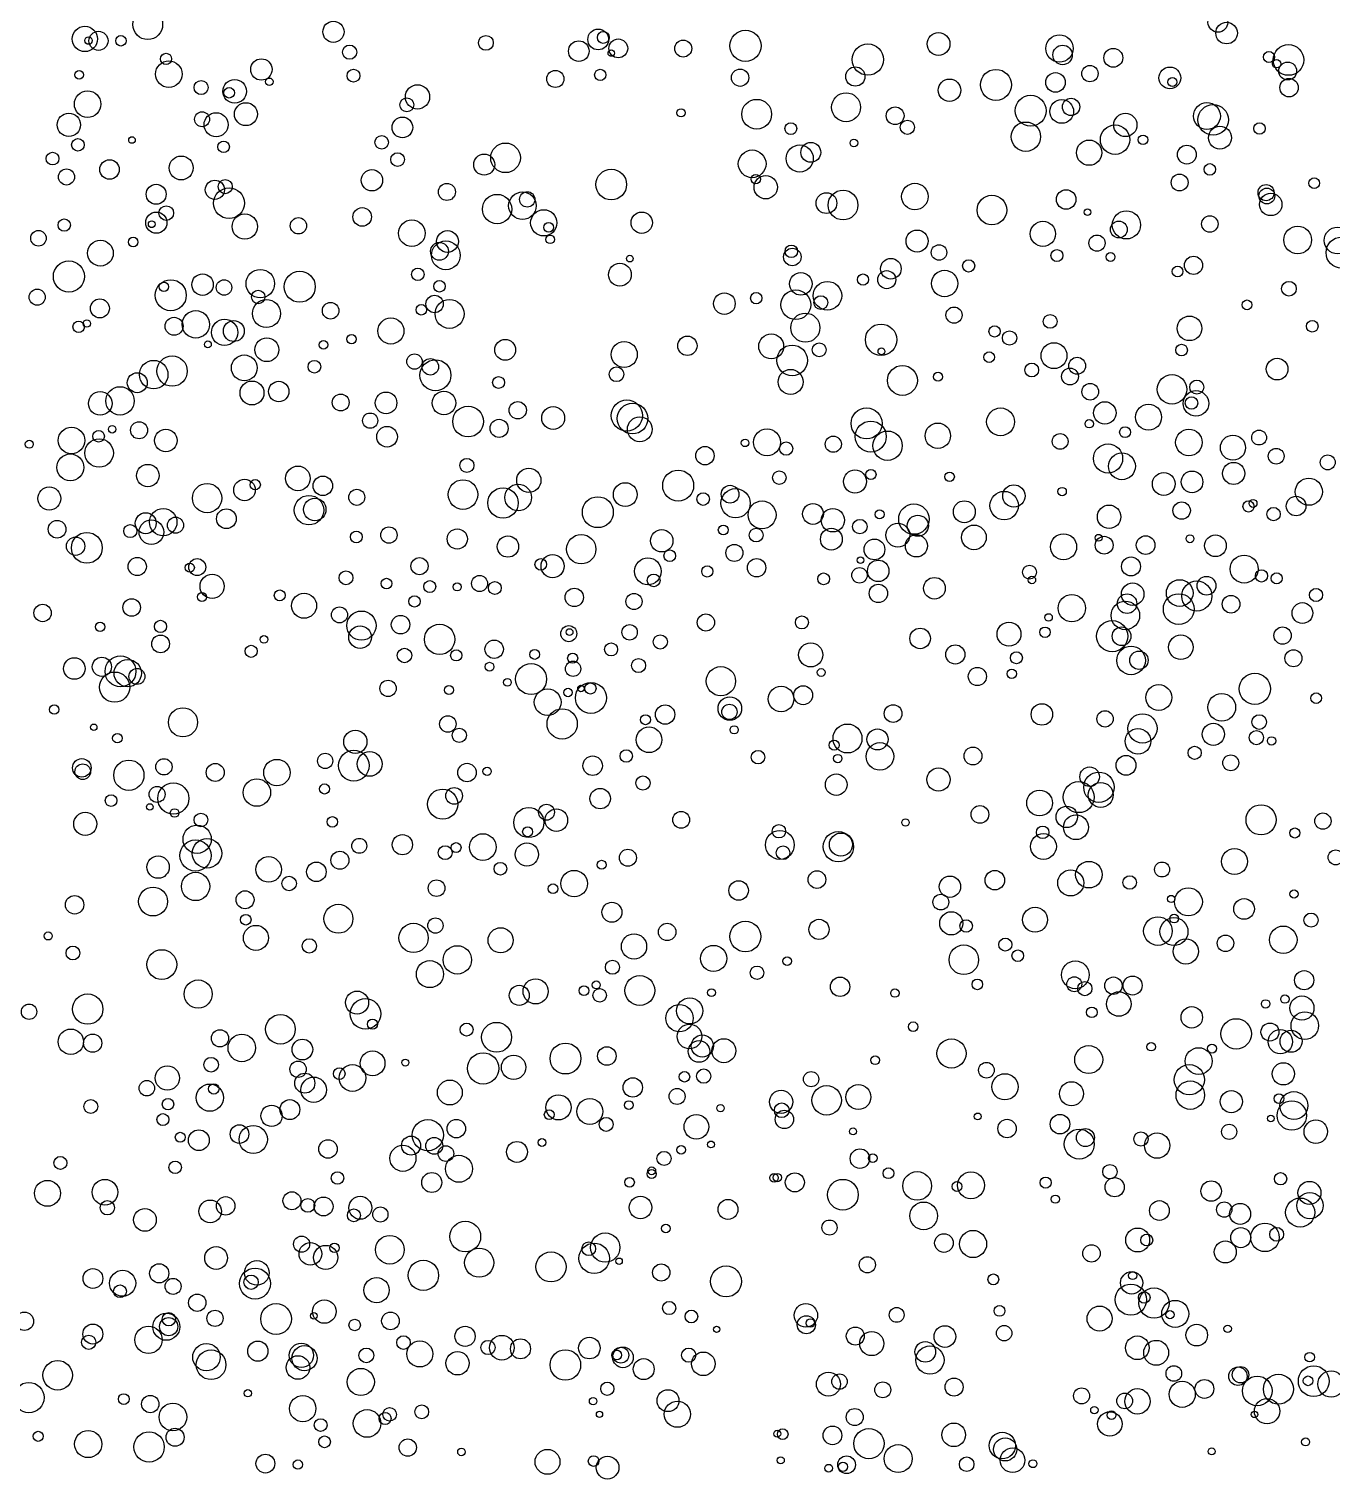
# Model space of a CAD drawing. Extents: x -296 to 296, y -196 to 196.
# Drawn here: x -234.3 to -171.9, y -195.4 to -125.9 of the extents above; entities that cross this region are included whole.
import ezdxf

# ---------------------------------------------------------------- set-up
doc = ezdxf.new("R2010")
doc.units = 0

msp = doc.modelspace()

# ---------------------------------------------------------------- linework, layer by layer
at = {"layer": 'VIA'}
for centre, radius in [((-228.5851, -125.708), 0.7143), ((-219.6888, -126.0512), 0.508), ((-177.3188, -125.5984), 0.4719), ((-176.9004, -126.1116), 0.5165), ((-231.5966, -126.3939), 0.6071), ((-231.4211, -126.4722), 0.1782), ((-230.9444, -126.4834), 0.4563), ((-229.8692, -126.4809), 0.2505), ((-212.386, -126.5807), 0.3538), ((-207.0054, -126.4175), 0.497), ((-206.7604, -126.3223), 0.2847), ((-199.952, -126.7228), 0.7481), ((-190.7005, -126.6325), 0.5471), ((-184.9047, -126.8529), 0.6569), ((-227.7103, -127.3493), 0.2705), ((-218.9144, -127.0252), 0.3391), ((-207.9341, -126.9767), 0.4932), ((-206.3777, -127.0698), 0.1552), ((-206.0432, -126.8436), 0.4501), ((-202.9322, -126.8551), 0.4078), ((-194.0844, -127.3842), 0.75), ((-184.7575, -127.1596), 0.4671), ((-182.3267, -127.2948), 0.4519), ((-174.8712, -127.2608), 0.2655), ((-173.9357, -127.4004), 0.7346), ((-227.5762, -128.0774), 0.638), ((-223.1408, -127.8557), 0.5128), ((-194.6861, -128.1929), 0.4626), ((-183.4466, -128.0525), 0.3935), ((-179.6155, -128.2601), 0.5227), ((-174.5037, -127.5803), 0.2004), ((-173.9734, -127.9298), 0.429), ((-231.8705, -128.1117), 0.2001), ((-226.0297, -128.7214), 0.3354), ((-224.4192, -128.9028), 0.5678), ((-222.7603, -128.4435), 0.1797), ((-218.7285, -128.1517), 0.3082), ((-209.0575, -128.3094), 0.4089), ((-206.9084, -128.1146), 0.2682), ((-200.2057, -128.2483), 0.4142), ((-190.1783, -128.8519), 0.5387), ((-187.9488, -128.5922), 0.743), ((-185.0973, -128.4757), 0.4693), ((-179.4933, -128.4549), 0.2153), ((-173.9055, -128.726), 0.4406), ((-231.4654, -129.516), 0.6367), ((-224.6847, -128.9705), 0.2523), ((-215.6628, -129.1682), 0.5818), ((-195.1304, -129.6669), 0.6941), ((-186.2855, -129.8315), 0.7408), ((-223.8834, -129.9961), 0.55), ((-216.1731, -129.5509), 0.3332), ((-203.0345, -129.9311), 0.1981), ((-199.4126, -129.9996), 0.7136), ((-192.7792, -130.0718), 0.4257), ((-184.7985, -129.8632), 0.5689), ((-184.3504, -129.648), 0.4141), ((-177.8421, -130.0855), 0.6449), ((-177.5417, -130.2684), 0.732), ((-232.3647, -130.5064), 0.5576), ((-225.9842, -130.24), 0.3596), ((-225.3088, -130.5016), 0.5775), ((-216.3845, -130.6314), 0.4948), ((-197.775, -130.6873), 0.2846), ((-192.1911, -130.624), 0.3399), ((-186.5162, -131.0743), 0.7036), ((-182.2416, -131.2172), 0.7056), ((-181.7499, -130.512), 0.5579), ((-175.3259, -130.68), 0.2738), ((-231.9315, -131.4624), 0.3006), ((-229.3399, -131.2331), 0.1582), ((-217.3748, -131.3431), 0.3248), ((-194.7561, -131.3748), 0.1836), ((-183.4855, -131.8402), 0.6056), ((-180.9033, -131.2223), 0.2291), ((-177.2192, -131.1232), 0.5481), ((-233.148, -132.122), 0.3044), ((-224.95, -131.5618), 0.2768), ((-216.6172, -132.1692), 0.326), ((-212.4667, -132.4125), 0.5038), ((-211.4457, -132.0868), 0.7103), ((-199.6285, -132.3749), 0.6642), ((-197.3494, -132.1191), 0.6491), ((-196.8205, -131.8241), 0.4766), ((-178.8035, -131.933), 0.4518), ((-232.4776, -133.0039), 0.3847), ((-230.4159, -132.645), 0.4683), ((-226.9819, -132.5717), 0.5726), ((-206.3803, -133.3667), 0.7361), ((-177.7005, -132.6417), 0.2763), ((-225.3696, -133.6174), 0.4606), ((-224.8736, -133.4663), 0.3375), ((-217.844, -133.1599), 0.5106), ((-214.2516, -133.7218), 0.4082), ((-199.4588, -133.1036), 0.2232), ((-198.9796, -133.4943), 0.5595), ((-191.831, -133.9429), 0.6365), ((-179.1511, -133.2702), 0.4036), ((-172.7014, -133.3001), 0.2569), ((-228.1815, -133.8339), 0.4783), ((-224.6917, -134.2585), 0.7367), ((-211.8491, -134.5402), 0.7042), ((-210.6338, -134.3805), 0.6606), ((-210.4037, -134.0773), 0.3673), ((-196.0698, -134.2552), 0.498), ((-195.2752, -134.3472), 0.713), ((-188.1415, -134.5877), 0.7091), ((-184.5872, -134.0798), 0.4676), ((-175.0081, -133.7542), 0.3856), ((-174.9703, -133.9144), 0.3806), ((-174.7835, -134.3212), 0.5348), ((-228.1737, -135.1922), 0.5075), ((-227.6967, -134.7337), 0.3508), ((-218.3113, -134.9166), 0.4454), ((-209.6125, -135.1991), 0.6284), ((-204.9204, -135.1957), 0.5111), ((-183.5594, -134.6878), 0.1568), ((-181.6986, -135.2981), 0.6758), ((-232.5844, -135.3059), 0.2958), ((-228.3968, -135.2697), 0.1594), ((-223.9361, -135.3797), 0.6063), ((-221.3647, -135.3428), 0.3907), ((-215.9361, -135.6984), 0.6376), ((-209.3772, -135.42), 0.2341), ((-185.699, -135.726), 0.6036), ((-182.0614, -135.5177), 0.4027), ((-177.7031, -135.2556), 0.393), ((-173.4905, -136.0209), 0.6636), ((-171.5901, -136.0416), 0.6372), ((-233.8215, -135.938), 0.3718), ((-230.8532, -136.6517), 0.6158), ((-229.2846, -136.1186), 0.2286), ((-214.3028, -136.7565), 0.6907), ((-214.2253, -136.0923), 0.523), ((-209.3023, -135.9905), 0.2043), ((-191.726, -136.0738), 0.53), ((-183.1069, -136.1712), 0.3878), ((-171.3875, -136.6263), 0.7469), ((-214.6101, -136.5645), 0.4277), ((-205.4862, -136.9146), 0.1592), ((-197.7018, -136.835), 0.4208), ((-197.7504, -136.5661), 0.2973), ((-190.6749, -136.6189), 0.3705), ((-185.0264, -136.7675), 0.2874), ((-182.4582, -136.8359), 0.2111), ((-178.4835, -137.2357), 0.4352), ((-232.3615, -137.7671), 0.7468), ((-223.1947, -138.1119), 0.6829), ((-215.6482, -137.6668), 0.298), ((-205.9657, -137.6833), 0.547), ((-193.1787, -137.9219), 0.4325), ((-192.9845, -137.3982), 0.4931), ((-190.4076, -138.1052), 0.6311), ((-189.2567, -137.2637), 0.2912), ((-179.2473, -137.5297), 0.2566), ((-227.4839, -138.6703), 0.744), ((-227.813, -138.2611), 0.2239), ((-225.9586, -138.1576), 0.5149), ((-224.9305, -138.2957), 0.3693), ((-221.3054, -138.2589), 0.7455), ((-214.6121, -138.2388), 0.2748), ((-197.3002, -138.1248), 0.5421), ((-196.022, -138.6919), 0.6832), ((-194.3177, -137.9173), 0.2686), ((-173.9116, -138.3565), 0.353), ((-233.8803, -138.7587), 0.3865), ((-230.8781, -139.2984), 0.4557), ((-223.2927, -138.7486), 0.3228), ((-222.8973, -139.5444), 0.6708), ((-214.8448, -139.087), 0.4167), ((-214.1262, -139.5632), 0.6938), ((-200.9606, -139.0705), 0.5185), ((-199.436, -138.8077), 0.2695), ((-197.5376, -139.1235), 0.7116), ((-196.3383, -139.0208), 0.33), ((-226.281, -140.0613), 0.6563), ((-219.8245, -139.4107), 0.3962), ((-215.48, -139.3652), 0.252), ((-197.0803, -140.2216), 0.6977), ((-189.9561, -139.6187), 0.3877), ((-175.922, -139.1289), 0.2337), ((-231.895, -140.1783), 0.2737), ((-231.5058, -140.0254), 0.1762), ((-227.3234, -140.1547), 0.4302), ((-224.9045, -140.4464), 0.6295), ((-224.4611, -140.3818), 0.5023), ((-216.9353, -140.379), 0.6243), ((-193.4528, -140.7991), 0.7495), ((-188.0151, -140.399), 0.2692), ((-185.3518, -139.9209), 0.3295), ((-178.6765, -140.2529), 0.5892), ((-172.7924, -140.1526), 0.2771), ((-225.7054, -141.0198), 0.1651), ((-222.8797, -141.2763), 0.5713), ((-220.1599, -141.0462), 0.2056), ((-218.82, -140.7712), 0.2235), ((-211.4597, -141.2836), 0.5003), ((-205.7564, -141.5054), 0.6249), ((-202.7318, -141.0878), 0.4641), ((-198.7172, -141.1179), 0.5974), ((-196.4155, -141.284), 0.3311), ((-187.2987, -140.7155), 0.3427), ((-185.1676, -141.5624), 0.6217), ((-227.4182, -142.3002), 0.7269), ((-223.9604, -142.1491), 0.6196), ((-215.8059, -141.844), 0.3675), ((-197.7127, -141.7887), 0.7352), ((-193.4345, -141.3565), 0.1631), ((-188.2741, -141.6353), 0.2537), ((-184.0576, -142.0453), 0.4048), ((-179.0576, -141.2943), 0.2811), ((-228.2992, -142.4688), 0.6827), ((-220.598, -142.0896), 0.3038), ((-214.8009, -142.4998), 0.7426), ((-215.0447, -142.0951), 0.3947), ((-206.1274, -142.4506), 0.3534), ((-197.7872, -142.8173), 0.5984), ((-192.4309, -142.7471), 0.7159), ((-190.7238, -142.5717), 0.214), ((-186.2355, -142.2486), 0.33), ((-184.401, -142.5573), 0.4024), ((-174.4792, -142.2044), 0.5203), ((-229.9116, -143.7268), 0.6801), ((-229.0872, -142.8557), 0.4784), ((-223.5917, -143.348), 0.573), ((-222.308, -143.2798), 0.4889), ((-211.7786, -142.847), 0.285), ((-183.4339, -143.2877), 0.3998), ((-179.5145, -143.1746), 0.7071), ((-178.3293, -143.0686), 0.3363), ((-230.8623, -143.849), 0.5647), ((-219.341, -143.8038), 0.4039), ((-217.1702, -143.8261), 0.5201), ((-214.3935, -143.8289), 0.5655), ((-205.6333, -144.4286), 0.7494), ((-178.3677, -143.8479), 0.6108), ((-178.5807, -143.8292), 0.2993), ((-217.9297, -144.6743), 0.366), ((-213.2391, -144.7161), 0.737), ((-210.8585, -144.1729), 0.4147), ((-209.1613, -144.5485), 0.5482), ((-205.3601, -144.5749), 0.7328), ((-194.1465, -144.8074), 0.7436), ((-187.7291, -144.7314), 0.6661), ((-182.7321, -144.3057), 0.5364), ((-180.638, -144.5074), 0.6228), ((-232.2415, -145.623), 0.6362), ((-230.2883, -145.0875), 0.1792), ((-229.0011, -145.1338), 0.4104), ((-227.7205, -145.6257), 0.5376), ((-217.1205, -145.4441), 0.4968), ((-211.754, -145.0428), 0.4335), ((-205.0129, -145.0868), 0.5944), ((-198.9162, -145.7099), 0.646), ((-193.9452, -145.4373), 0.7415), ((-190.7329, -145.3963), 0.6094), ((-183.4814, -144.8227), 0.2016), ((-181.7638, -145.2258), 0.2629), ((-178.7032, -145.7183), 0.6376), ((-175.3425, -145.4841), 0.3554), ((-234.262, -145.802), 0.1909), ((-230.9145, -146.2241), 0.6834), ((-230.9395, -145.4226), 0.2764), ((-199.9709, -145.7399), 0.1797), ((-198, -146.0118), 0.3164), ((-195.7437, -145.8038), 0.3872), ((-193.1399, -145.8728), 0.7024), ((-184.8746, -145.669), 0.3772), ((-182.5788, -146.4856), 0.6988), ((-176.5964, -145.9684), 0.6014), ((-232.2957, -146.914), 0.6446), ((-213.297, -146.8171), 0.3369), ((-201.8908, -146.3513), 0.442), ((-181.914, -146.8584), 0.6428), ((-174.5229, -146.3776), 0.3774), ((-172.0544, -146.6731), 0.3572), ((-228.5842, -147.3063), 0.5394), ((-221.3901, -147.4394), 0.5899), ((-210.3287, -147.5308), 0.5809), ((-203.174, -147.7837), 0.742), ((-198.3279, -147.4065), 0.3216), ((-194.7025, -147.5895), 0.5524), ((-193.9373, -147.2503), 0.2427), ((-190.1672, -147.3605), 0.2255), ((-179.911, -147.7061), 0.545), ((-178.5553, -147.609), 0.5184), ((-176.5634, -147.2037), 0.5308), ((-233.3029, -148.4024), 0.5514), ((-225.7411, -148.3852), 0.7021), ((-223.9491, -147.9945), 0.5177), ((-223.4357, -147.7414), 0.2443), ((-220.1979, -147.7972), 0.467), ((-213.4826, -148.2142), 0.7079), ((-211.5656, -148.6177), 0.7289), ((-210.8383, -148.3532), 0.6415), ((-205.7078, -148.2158), 0.5701), ((-200.6877, -148.197), 0.4264), ((-187.0914, -148.2809), 0.5358), ((-184.7781, -148.0708), 0.2004), ((-172.9594, -148.0789), 0.6487), ((-220.8606, -148.9633), 0.7054), ((-220.5818, -148.9289), 0.5355), ((-218.5702, -148.3463), 0.384), ((-207.0225, -149.0574), 0.7418), ((-201.9765, -148.4307), 0.3008), ((-200.4234, -148.6292), 0.7022), ((-199.152, -149.1871), 0.6673), ((-189.4644, -149.038), 0.5259), ((-187.5542, -148.7427), 0.6816), ((-179.0534, -148.9797), 0.4167), ((-175.8505, -148.7849), 0.2678), ((-175.6324, -148.6381), 0.1889), ((-173.5715, -148.764), 0.4701), ((-228.6832, -149.5873), 0.5009), ((-227.8416, -149.5385), 0.6557), ((-227.255, -149.6812), 0.3862), ((-224.8176, -149.3709), 0.4751), ((-196.7156, -149.1418), 0.499), ((-195.7638, -149.4443), 0.5609), ((-193.5266, -149.1637), 0.2156), ((-191.8818, -149.3908), 0.7277), ((-191.6922, -149.7073), 0.5053), ((-182.5299, -149.2781), 0.5624), ((-174.6515, -149.1519), 0.3209), ((-232.9284, -149.8754), 0.4236), ((-229.4211, -149.963), 0.3144), ((-228.4116, -150.0136), 0.5899), ((-218.5933, -150.2431), 0.2834), ((-217.0314, -150.1556), 0.3923), ((-213.7549, -150.3416), 0.4845), ((-203.9607, -150.4292), 0.5349), ((-201.0113, -149.9109), 0.2387), ((-199.4381, -150.1519), 0.3306), ((-195.8346, -150.3526), 0.5219), ((-194.4703, -149.7497), 0.3481), ((-192.6532, -150.1605), 0.5707), ((-189.004, -150.2656), 0.5901), ((-232.0422, -150.6857), 0.4388), ((-231.5035, -150.7643), 0.7377), ((-211.3311, -150.7026), 0.5108), ((-207.8178, -150.8295), 0.703), ((-200.4828, -151.0102), 0.4077), ((-193.7708, -150.8429), 0.4985), ((-191.7576, -150.6698), 0.5306), ((-184.7104, -150.7161), 0.6256), ((-183.031, -150.2843), 0.1653), ((-182.7644, -150.6412), 0.4273), ((-180.7778, -150.6363), 0.4475), ((-178.6537, -150.3297), 0.1891), ((-177.4323, -150.6639), 0.519), ((-229.0891, -151.6612), 0.4366), ((-226.2135, -151.6867), 0.406), ((-215.568, -151.6444), 0.4106), ((-209.7556, -151.558), 0.2783), ((-209.1886, -151.643), 0.5555), ((-204.6253, -151.8904), 0.6417), ((-203.5771, -151.1466), 0.2799), ((-199.4154, -151.7182), 0.4408), ((-194.4416, -151.3553), 0.1598), ((-193.5889, -151.8699), 0.5151), ((-181.4786, -151.6572), 0.4535), ((-176.0572, -151.7838), 0.6698), ((-226.5702, -151.7106), 0.2169), ((-225.5016, -152.6084), 0.5792), ((-219.0881, -152.1981), 0.3318), ((-204.3469, -152.3258), 0.3066), ((-201.7775, -151.8943), 0.27), ((-196.2066, -152.2524), 0.2827), ((-194.4854, -152.0803), 0.37), ((-186.3429, -151.9317), 0.3324), ((-175.2272, -152.1113), 0.2937), ((-174.4974, -152.2263), 0.2645), ((-217.146, -152.4785), 0.253), ((-215.0714, -152.6227), 0.286), ((-213.7618, -152.6362), 0.194), ((-212.6888, -152.4741), 0.3847), ((-211.955, -152.6885), 0.308), ((-208.1527, -153.1395), 0.439), ((-193.5796, -152.9482), 0.4386), ((-190.8949, -152.7024), 0.5186), ((-186.2263, -152.3071), 0.1781), ((-181.3987, -152.9866), 0.5401), ((-179.1471, -152.9291), 0.6386), ((-178.3256, -153.0727), 0.7202), ((-177.8619, -152.5808), 0.4488), ((-172.614, -153.0237), 0.315), ((-233.6221, -153.8838), 0.4177), ((-229.3563, -153.6231), 0.4228), ((-225.9873, -153.118), 0.2109), ((-222.2613, -153.0438), 0.26), ((-221.0947, -153.5397), 0.5997), ((-215.8054, -153.3328), 0.2694), ((-205.2895, -153.3365), 0.3856), ((-184.3172, -153.656), 0.6554), ((-181.7506, -154.0044), 0.6848), ((-181.6691, -153.4397), 0.4695), ((-179.1923, -153.6992), 0.7371), ((-176.686, -153.4654), 0.4227), ((-173.2673, -153.8888), 0.4981), ((-219.3995, -153.9755), 0.3843), ((-218.3474, -154.4905), 0.6992), ((-216.4735, -154.4445), 0.4435), ((-201.8461, -154.3415), 0.4134), ((-197.2466, -154.3395), 0.3109), ((-185.4273, -154.0976), 0.179), ((-230.8659, -154.5487), 0.2247), ((-227.9747, -154.5323), 0.295), ((-218.4144, -155.0435), 0.5408), ((-214.6014, -155.1484), 0.7283), ((-208.4129, -154.8757), 0.3838), ((-208.375, -154.801), 0.1615), ((-205.4989, -154.8115), 0.3681), ((-191.5816, -155.1057), 0.4926), ((-187.3246, -154.8961), 0.5728), ((-185.5989, -154.8084), 0.2498), ((-182.3794, -154.9964), 0.7482), ((-181.931, -155.0011), 0.448), ((-174.2191, -154.9655), 0.415), ((-227.9721, -155.3665), 0.4252), ((-223.6328, -155.7214), 0.2887), ((-223.0171, -155.1508), 0.1826), ((-211.9888, -155.6211), 0.4403), ((-206.3857, -155.6304), 0.3119), ((-204.0322, -155.2704), 0.3403), ((-196.8248, -155.8916), 0.5775), ((-189.8966, -155.8726), 0.4579), ((-181.4756, -156.1594), 0.6852), ((-179.0922, -155.5259), 0.5863), ((-232.1024, -156.545), 0.5167), ((-230.7827, -156.4624), 0.4613), ((-229.8924, -156.6825), 0.7396), ((-229.5463, -156.7698), 0.6548), ((-216.2842, -155.9204), 0.3453), ((-213.8063, -155.915), 0.2699), ((-212.2069, -156.4575), 0.2086), ((-210.0457, -155.8714), 0.236), ((-208.2087, -156.5596), 0.3666), ((-208.2285, -156.0473), 0.2412), ((-205.0711, -156.4029), 0.3362), ((-186.9681, -156.0315), 0.2859), ((-181.0978, -156.1478), 0.4393), ((-173.6975, -156.0556), 0.408), ((-230.1721, -157.4366), 0.7243), ((-229.1025, -156.925), 0.3823), ((-210.2175, -157.052), 0.7416), ((-201.1285, -157.1515), 0.7015), ((-196.324, -156.7345), 0.1881), ((-188.8399, -156.9268), 0.4345), ((-187.1912, -156.7986), 0.2272), ((-175.544, -157.5175), 0.7462), ((-217.0734, -157.4969), 0.3906), ((-214.1568, -157.5773), 0.2157), ((-211.3543, -157.207), 0.1812), ((-209.4258, -158.1588), 0.6399), ((-208.4503, -157.6938), 0.2009), ((-207.3547, -157.9536), 0.7403), ((-207.8321, -157.5027), 0.153), ((-207.3763, -157.5015), 0.266), ((-198.2429, -158.0053), 0.6143), ((-197.1836, -157.8248), 0.453), ((-180.1492, -157.9349), 0.6192), ((-233.0676, -158.5129), 0.2257), ((-203.7981, -158.7497), 0.4638), ((-200.6992, -158.4629), 0.5639), ((-200.7185, -158.6251), 0.3652), ((-192.8748, -158.7032), 0.4241), ((-185.7491, -158.7448), 0.5151), ((-177.1307, -158.4026), 0.6637), ((-172.6103, -157.9656), 0.2559), ((-226.8993, -159.1222), 0.6974), ((-214.2071, -159.2026), 0.394), ((-208.7318, -159.1976), 0.726), ((-204.7384, -158.9955), 0.2396), ((-182.7226, -158.9566), 0.3927), ((-180.9284, -159.4152), 0.7012), ((-175.337, -159.1111), 0.3524), ((-231.1714, -159.3587), 0.1536), ((-230.0413, -159.8841), 0.2273), ((-218.6406, -160.0537), 0.5576), ((-213.6614, -159.745), 0.3408), ((-204.5689, -159.9591), 0.616), ((-200.4886, -159.4814), 0.196), ((-195.062, -159.8972), 0.6939), ((-193.6251, -159.94), 0.5042), ((-181.1468, -160.0318), 0.6148), ((-177.5338, -159.6966), 0.5335), ((-175.4739, -159.8526), 0.3401), ((-195.7053, -160.2113), 0.2416), ((-193.5079, -160.7551), 0.6591), ((-189.0503, -160.7357), 0.428), ((-178.4298, -160.5815), 0.315), ((-174.7455, -160.0127), 0.1992), ((-231.7442, -161.3033), 0.4431), ((-231.7, -161.4877), 0.3768), ((-229.491, -161.6553), 0.7252), ((-227.8125, -161.2536), 0.3905), ((-225.3503, -161.525), 0.4317), ((-222.3957, -161.5308), 0.6344), ((-220.0858, -160.9713), 0.3664), ((-218.7116, -161.1968), 0.736), ((-217.9543, -161.1135), 0.5933), ((-213.2894, -161.5282), 0.4442), ((-207.2701, -161.2014), 0.4674), ((-205.6609, -160.7383), 0.2986), ((-199.3472, -160.7899), 0.3248), ((-195.526, -160.8589), 0.2), ((-181.7164, -161.1814), 0.4756), ((-176.7004, -161.0631), 0.3793), ((-212.3264, -161.4695), 0.1998), ((-204.8607, -162.0289), 0.3393), ((-195.6003, -162.1073), 0.5178), ((-190.7014, -161.8636), 0.556), ((-183.4634, -161.7264), 0.4682), ((-183.0162, -162.231), 0.7283), ((-228.1381, -162.5731), 0.3819), ((-227.3609, -162.7672), 0.7471), ((-223.3579, -162.4839), 0.6601), ((-220.1131, -162.314), 0.2414), ((-214.454, -163.041), 0.7216), ((-213.9077, -162.6438), 0.3989), ((-206.913, -162.7765), 0.4898), ((-185.859, -162.9861), 0.6163), ((-183.9849, -162.7052), 0.7433), ((-182.9279, -162.5999), 0.5958), ((-230.3402, -162.8694), 0.2814), ((-228.4843, -163.1754), 0.156), ((-209.4821, -163.4279), 0.381), ((-188.7168, -163.533), 0.4233), ((-184.5553, -163.65), 0.5122), ((-175.2469, -163.7925), 0.7224), ((-231.578, -163.9864), 0.5549), ((-227.2971, -163.4639), 0.2062), ((-226.0401, -163.7988), 0.3276), ((-219.7419, -163.8924), 0.2529), ((-210.3304, -163.9222), 0.7222), ((-209.0097, -163.8094), 0.5413), ((-203.0285, -163.7921), 0.4042), ((-192.2815, -163.9173), 0.1735), ((-184.1149, -164.1454), 0.5964), ((-172.2869, -163.8525), 0.3894), ((-226.2181, -164.7202), 0.677), ((-216.3866, -164.9832), 0.4852), ((-212.5312, -165.0978), 0.6401), ((-210.3868, -164.3639), 0.2376), ((-198.3026, -164.9939), 0.6908), ((-198.3464, -164.3397), 0.3223), ((-195.5, -165.0784), 0.7283), ((-195.3758, -164.9781), 0.5525), ((-185.6742, -165.0672), 0.6177), ((-185.7103, -164.392), 0.2996), ((-173.6289, -164.4227), 0.2399), ((-226.2994, -165.5048), 0.7469), ((-225.7478, -165.3969), 0.7058), ((-218.4531, -165.0379), 0.3572), ((-214.3337, -165.3649), 0.3333), ((-213.8135, -165.1209), 0.2359), ((-210.4203, -165.4474), 0.5565), ((-205.5837, -165.6061), 0.4086), ((-198.1504, -165.37), 0.328), ((-176.5191, -165.7882), 0.6229), ((-171.6786, -165.5916), 0.3556), ((-228.0892, -166.0552), 0.5348), ((-222.7955, -166.1676), 0.6117), ((-220.5066, -166.2853), 0.468), ((-219.3786, -165.7266), 0.4314), ((-211.6875, -166.1333), 0.3053), ((-206.8402, -165.9458), 0.2139), ((-183.4946, -166.4177), 0.6375), ((-179.9911, -166.171), 0.3583), ((-226.2953, -166.9835), 0.6781), ((-221.8125, -166.841), 0.3472), ((-214.7494, -167.0652), 0.3976), ((-208.1568, -166.8477), 0.6367), ((-196.5241, -166.6538), 0.4226), ((-190.1554, -166.9985), 0.511), ((-188.0026, -166.6833), 0.4681), ((-184.3684, -166.8152), 0.6239), ((-181.5411, -166.7917), 0.3244), ((-228.3325, -167.7043), 0.6922), ((-223.9227, -167.6207), 0.4295), ((-209.1683, -167.0922), 0.2296), ((-200.2782, -167.1763), 0.4672), ((-190.5911, -167.7318), 0.3779), ((-178.729, -167.7196), 0.6681), ((-173.6695, -167.3461), 0.1963), ((-232.0895, -167.8623), 0.4414), ((-219.4511, -168.529), 0.6943), ((-206.3481, -168.219), 0.4783), ((-186.0747, -168.5746), 0.5963), ((-179.5578, -167.5818), 0.1733), ((-176.0625, -168.0607), 0.4959), ((-223.8882, -168.5759), 0.2532), ((-215.8484, -169.4494), 0.7004), ((-214.8048, -168.8561), 0.3663), ((-203.7002, -169.162), 0.4166), ((-199.9548, -169.3802), 0.7364), ((-196.4271, -169.0405), 0.483), ((-190.0886, -168.7493), 0.5549), ((-189.3734, -168.8761), 0.2993), ((-180.1892, -169.1188), 0.6853), ((-179.421, -169.1441), 0.671), ((-179.416, -168.5238), 0.2086), ((-172.8538, -168.5949), 0.3378), ((-233.3531, -169.3523), 0.1948), ((-223.4025, -169.4456), 0.6002), ((-211.6797, -169.5605), 0.6025), ((-205.2881, -169.8574), 0.605), ((-176.9535, -169.7046), 0.3938), ((-174.1859, -169.5386), 0.6597), ((-232.1681, -170.1708), 0.3308), ((-227.9134, -170.726), 0.7142), ((-220.8441, -169.83), 0.3419), ((-213.7521, -170.5004), 0.6798), ((-201.4754, -170.4321), 0.6272), ((-189.4875, -170.4943), 0.7079), ((-187.5, -169.7697), 0.3132), ((-186.9042, -170.301), 0.2778), ((-178.8523, -170.0935), 0.6039), ((-215.069, -171.1824), 0.648), ((-206.3229, -170.8544), 0.336), ((-199.3962, -171.1154), 0.322), ((-197.948, -170.5622), 0.2086), ((-184.1486, -171.2158), 0.6649), ((-226.1699, -172.1353), 0.6744), ((-210.0039, -172.0076), 0.6018), ((-207.0966, -171.6993), 0.1928), ((-205.0116, -171.9672), 0.7171), ((-195.4157, -171.7894), 0.465), ((-188.8405, -171.6739), 0.2542), ((-184.1982, -171.6666), 0.3563), ((-182.3206, -171.7352), 0.416), ((-181.4019, -171.7269), 0.4552), ((-173.1849, -171.4741), 0.4611), ((-231.4609, -172.8571), 0.7277), ((-218.5573, -172.5467), 0.5521), ((-210.7859, -172.1989), 0.4816), ((-207.6889, -171.9722), 0.2328), ((-206.934, -172.199), 0.3212), ((-201.5759, -172.0686), 0.1877), ((-192.7907, -172.0906), 0.1998), ((-183.6919, -171.8741), 0.3418), ((-182.063, -172.6129), 0.5878), ((-174.1028, -172.3768), 0.2031), ((-234.27, -172.9834), 0.3688), ((-218.1539, -173.0866), 0.7331), ((-203.1089, -173.2919), 0.6557), ((-202.6211, -172.942), 0.6275), ((-183.3569, -173.0122), 0.2526), ((-178.5656, -173.2515), 0.5139), ((-175.0285, -172.6108), 0.2053), ((-173.2902, -172.8064), 0.5771), ((-222.2279, -173.8235), 0.7091), ((-217.8203, -173.5803), 0.2428), ((-213.3072, -173.8388), 0.3112), ((-211.8733, -174.2068), 0.7154), ((-202.6305, -174.1675), 0.5895), ((-191.915, -173.7018), 0.2305), ((-176.4399, -174.044), 0.7287), ((-174.8209, -173.9545), 0.4313), ((-173.1525, -173.649), 0.66), ((-232.2711, -174.4212), 0.6079), ((-231.2266, -174.4874), 0.4376), ((-225.1248, -174.2553), 0.4094), ((-224.0782, -174.7161), 0.6601), ((-221.1757, -174.7932), 0.496), ((-202.0182, -174.6267), 0.5294), ((-200.9856, -174.8493), 0.5736), ((-190.082, -174.9802), 0.6979), ((-174.3226, -174.4178), 0.5837), ((-173.8094, -174.3995), 0.5278), ((-217.8142, -175.4535), 0.595), ((-212.5174, -175.6954), 0.7499), ((-208.5727, -175.2244), 0.7401), ((-206.5897, -175.105), 0.445), ((-202.1757, -174.886), 0.5174), ((-183.5052, -175.2743), 0.6708), ((-180.5102, -174.6604), 0.2027), ((-178.2389, -175.3501), 0.6439), ((-177.6008, -174.7467), 0.2146), ((-227.6472, -176.1602), 0.5819), ((-225.5485, -175.5219), 0.3513), ((-221.3829, -175.7383), 0.3927), ((-219.4102, -175.95), 0.2784), ((-218.7758, -176.1567), 0.6406), ((-216.2468, -175.4203), 0.1682), ((-211.0563, -175.6453), 0.5859), ((-193.7374, -175.3056), 0.2118), ((-188.4052, -175.783), 0.3756), ((-178.6865, -176.2398), 0.7253), ((-174.1781, -175.9591), 0.5319), ((-228.6305, -176.6462), 0.3705), ((-221.0618, -176.4033), 0.4797), ((-220.6373, -176.7208), 0.6084), ((-214.1124, -176.8514), 0.5972), ((-205.3476, -176.6111), 0.4641), ((-202.8753, -176.0966), 0.2525), ((-201.9488, -176.0674), 0.3421), ((-196.8057, -176.2133), 0.3655), ((-187.5185, -176.5783), 0.628), ((-184.3319, -176.9103), 0.5757), ((-178.6382, -176.9784), 0.6835), ((-225.6115, -177.0988), 0.6522), ((-225.4206, -176.6805), 0.2521), ((-208.9085, -177.5645), 0.6016), ((-203.2249, -177.0392), 0.3834), ((-198.2419, -177.2998), 0.5539), ((-196.061, -177.226), 0.7067), ((-194.5396, -177.0685), 0.5971), ((-176.6755, -177.2863), 0.5326), ((-174.3928, -177.145), 0.2328), ((-173.6768, -177.4765), 0.6691), ((-231.3133, -177.5214), 0.3287), ((-227.6147, -177.4106), 0.274), ((-222.6552, -177.9689), 0.5106), ((-221.7774, -177.6708), 0.4768), ((-209.3535, -177.9092), 0.2344), ((-207.4051, -177.7591), 0.6223), ((-205.5374, -177.454), 0.2106), ((-201.1419, -177.6021), 0.1761), ((-198.2116, -177.7009), 0.3531), ((-198.0828, -178.1397), 0.439), ((-173.777, -177.9536), 0.7054), ((-227.8583, -178.1502), 0.2874), ((-224.1917, -178.8428), 0.446), ((-223.5304, -179.1012), 0.6747), ((-215.1652, -178.8901), 0.7479), ((-213.8029, -178.5823), 0.4425), ((-206.6269, -178.3778), 0.334), ((-202.3016, -178.4946), 0.5911), ((-188.8226, -177.9983), 0.1629), ((-187.4166, -178.5797), 0.4434), ((-184.8825, -178.3674), 0.47), ((-176.7772, -178.7331), 0.3639), ((-174.7852, -178.0928), 0.159), ((-172.6262, -178.7264), 0.5616), ((-227.03, -178.9926), 0.2343), ((-226.1374, -179.1375), 0.4988), ((-219.9489, -179.5544), 0.4438), ((-215.9711, -179.3942), 0.4565), ((-214.8608, -179.4073), 0.4049), ((-209.701, -179.2463), 0.1862), ((-194.797, -178.7144), 0.1654), ((-183.958, -179.3229), 0.7175), ((-183.6636, -179.0118), 0.4311), ((-181.0029, -179.0788), 0.3401), ((-180.2294, -179.3933), 0.6074), ((-216.3601, -180.0018), 0.626), ((-214.3027, -179.7783), 0.3745), ((-213.6773, -180.5058), 0.6465), ((-210.8969, -179.6985), 0.5005), ((-203.8508, -180.0098), 0.3384), ((-203.0262, -179.5933), 0.2086), ((-201.6015, -179.3378), 0.1613), ((-194.4671, -180.018), 0.4666), ((-193.854, -179.9924), 0.209), ((-232.7711, -180.2247), 0.3109), ((-227.274, -180.4369), 0.2999), ((-204.4433, -180.7524), 0.2131), ((-204.4387, -180.6019), 0.1855), ((-193.1004, -180.7192), 0.2578), ((-182.4896, -180.6462), 0.3454), ((-233.3929, -181.6805), 0.6223), ((-230.6358, -181.6257), 0.6143), ((-219.4936, -180.9476), 0.2983), ((-214.9791, -181.1609), 0.4783), ((-205.5023, -181.1527), 0.229), ((-198.5822, -180.9348), 0.2044), ((-198.4253, -180.9255), 0.1966), ((-197.5852, -181.1568), 0.457), ((-195.2824, -181.7476), 0.7372), ((-191.7236, -181.3241), 0.6855), ((-189.8164, -181.354), 0.2351), ((-189.1454, -181.2963), 0.6458), ((-185.5672, -181.1653), 0.2649), ((-182.2633, -181.3879), 0.4609), ((-177.6412, -181.573), 0.4898), ((-174.3122, -180.983), 0.2967), ((-172.9304, -181.6573), 0.5514), ((-224.8534, -182.2826), 0.4442), ((-221.6775, -182.0362), 0.4288), ((-220.9154, -182.2571), 0.3304), ((-220.1623, -182.3093), 0.4525), ((-218.4057, -182.3727), 0.5486), ((-204.9772, -182.3573), 0.5374), ((-185.1006, -181.9623), 0.1958), ((-173.3726, -182.6013), 0.6971), ((-172.9067, -182.269), 0.6293), ((-230.5236, -182.3715), 0.3423), ((-228.7189, -182.9537), 0.5421), ((-225.5949, -182.5438), 0.5425), ((-218.7088, -182.7349), 0.31), ((-217.4402, -182.6935), 0.3624), ((-200.7865, -182.4507), 0.479), ((-191.4121, -182.7599), 0.6625), ((-180.1192, -182.503), 0.4719), ((-177.0136, -182.4602), 0.3654), ((-176.251, -182.6661), 0.5042), ((-213.3719, -183.7514), 0.7355), ((-203.7694, -183.3629), 0.2047), ((-195.922, -183.3206), 0.3616), ((-176.2221, -183.8019), 0.4811), ((-175.0612, -183.7888), 0.6846), ((-174.5014, -183.6449), 0.3311), ((-221.2149, -184.113), 0.3858), ((-216.9869, -184.3817), 0.6853), ((-207.459, -184.3322), 0.3283), ((-206.6671, -184.2796), 0.7025), ((-190.4413, -184.0596), 0.4472), ((-189.0473, -184.1077), 0.6528), ((-181.1597, -183.9155), 0.5734), ((-180.7254, -183.917), 0.2841), ((-176.9624, -184.4878), 0.5258), ((-225.308, -184.7772), 0.5458), ((-220.7951, -184.581), 0.5422), ((-220.0598, -184.7503), 0.5772), ((-219.6399, -184.2938), 0.2268), ((-212.7058, -185.0036), 0.698), ((-209.266, -185.2045), 0.7211), ((-207.1956, -184.7945), 0.7296), ((-194.1118, -185.1015), 0.3869), ((-183.3725, -184.5579), 0.4165), ((-231.2123, -185.7595), 0.474), ((-229.7883, -185.9889), 0.6242), ((-228.0363, -185.5132), 0.4586), ((-223.4449, -186.0019), 0.7404), ((-223.3579, -185.4915), 0.5894), ((-215.3802, -185.608), 0.7265), ((-206.0038, -184.9325), 0.1522), ((-203.9842, -185.4733), 0.4124), ((-200.879, -185.9002), 0.7406), ((-229.914, -186.3692), 0.3057), ((-227.3721, -186.136), 0.3827), ((-223.6351, -185.9354), 0.3429), ((-217.6236, -186.3191), 0.605), ((-188.0744, -185.8019), 0.2585), ((-181.4831, -186.7738), 0.7471), ((-181.4511, -185.9703), 0.5339), ((-181.3975, -185.6189), 0.1951), ((-226.2144, -186.9178), 0.4149), ((-220.1258, -187.342), 0.5614), ((-180.8462, -186.6704), 0.2781), ((-180.3774, -186.9374), 0.7231), ((-179.361, -187.4519), 0.6466), ((-234.4938, -187.808), 0.4403), ((-227.6953, -188.0698), 0.6497), ((-227.5774, -187.7104), 0.3178), ((-225.3618, -187.6673), 0.3875), ((-222.4365, -187.6967), 0.7375), ((-220.6304, -187.5441), 0.1596), ((-216.9571, -187.7912), 0.4221), ((-203.6026, -187.1753), 0.3152), ((-202.54, -187.5791), 0.3039), ((-197.056, -187.5231), 0.5609), ((-192.7051, -187.5018), 0.3554), ((-187.7793, -187.3097), 0.2601), ((-182.9849, -187.6785), 0.5994), ((-179.6114, -187.4927), 0.1947), ((-231.2162, -188.4186), 0.479), ((-228.5479, -188.6995), 0.6557), ((-227.5813, -188.0657), 0.4372), ((-218.672, -187.9875), 0.2735), ((-213.3845, -188.5304), 0.4837), ((-201.3343, -188.1901), 0.1503), ((-197.0344, -187.9752), 0.4352), ((-196.8395, -187.8912), 0.205), ((-194.6873, -188.5156), 0.4317), ((-190.3948, -188.5414), 0.5207), ((-187.556, -188.3766), 0.3696), ((-178.3316, -188.4694), 0.5194), ((-176.8484, -188.1668), 0.1776), ((-231.4135, -188.8127), 0.3403), ((-225.7754, -189.5273), 0.6554), ((-223.3101, -189.2386), 0.4853), ((-221.2301, -189.4371), 0.5826), ((-216.3342, -188.8289), 0.3253), ((-215.5536, -189.3723), 0.6232), ((-212.2832, -189.0644), 0.3419), ((-211.6213, -189.0728), 0.5905), ((-210.7259, -189.1273), 0.4784), ((-207.4283, -189.0909), 0.5183), ((-193.9011, -188.8785), 0.5764), ((-191.3359, -189.272), 0.4941), ((-181.1771, -189.0799), 0.5666), ((-180.2731, -189.3183), 0.5968), ((-225.5516, -189.8895), 0.7128), ((-221.3906, -190.0215), 0.5645), ((-221.0778, -189.5782), 0.6024), ((-218.1118, -189.4426), 0.3535), ((-213.7447, -189.8191), 0.5581), ((-208.5783, -189.9022), 0.7327), ((-206.1143, -189.4237), 0.2335), ((-205.8188, -189.5372), 0.4936), ((-205.9222, -189.43), 0.3799), ((-202.6684, -189.4289), 0.3407), ((-201.9694, -189.8475), 0.5644), ((-191.1131, -189.6644), 0.677), ((-172.9176, -189.5265), 0.2293), ((-232.9007, -190.3952), 0.7084), ((-218.379, -190.7149), 0.6504), ((-204.8251, -190.0994), 0.503), ((-195.9761, -190.8182), 0.5743), ((-179.428, -190.3086), 0.3737), ((-176.3563, -190.4399), 0.442), ((-176.2331, -190.3697), 0.3917), ((-172.7254, -190.6771), 0.7371), ((-171.8966, -190.8149), 0.6319), ((-234.2794, -191.4646), 0.7278), ((-206.5701, -191.039), 0.3166), ((-195.4455, -190.6979), 0.3681), ((-193.3715, -191.092), 0.3813), ((-189.9571, -190.9612), 0.4322), ((-179.0245, -191.3033), 0.6266), ((-177.9628, -191.0476), 0.4515), ((-175.4312, -191.1454), 0.7093), ((-174.4175, -191.0605), 0.7199), ((-172.9954, -190.6604), 0.2318), ((-229.732, -191.534), 0.2585), ((-228.465, -191.7726), 0.4165), ((-223.7926, -191.257), 0.1738), ((-221.1597, -191.992), 0.6311), ((-207.2506, -191.6326), 0.1785), ((-203.6615, -191.6102), 0.526), ((-203.2117, -192.2594), 0.6269), ((-183.8471, -191.3828), 0.381), ((-181.7826, -191.6231), 0.3774), ((-181.1709, -191.6427), 0.6082), ((-174.9629, -192.1172), 0.6065), ((-227.3806, -192.3936), 0.6621), ((-218.0774, -192.7017), 0.6627), ((-217.2155, -192.4605), 0.2907), ((-216.996, -192.2686), 0.3236), ((-215.4614, -192.1445), 0.3287), ((-206.9426, -192.2643), 0.1508), ((-194.7149, -192.3969), 0.4095), ((-183.2344, -192.0619), 0.1756), ((-182.4931, -192.7251), 0.5841), ((-182.4089, -192.305), 0.2097), ((-175.5656, -192.2664), 0.1553), ((-231.4362, -193.6879), 0.6519), ((-227.2754, -193.3651), 0.4316), ((-220.3012, -192.7807), 0.3052), ((-198.4276, -193.1941), 0.1644), ((-198.1649, -193.2167), 0.2565), ((-195.7815, -193.2729), 0.447), ((-194.0351, -193.6674), 0.7239), ((-189.9709, -193.2466), 0.5658), ((-233.8313, -193.3183), 0.2411), ((-228.5214, -193.8285), 0.728), ((-220.1124, -193.582), 0.2804), ((-216.1266, -193.8556), 0.4156), ((-192.6333, -194.3842), 0.6692), ((-187.6443, -193.7596), 0.6345), ((-187.5076, -193.9426), 0.5534), ((-173.1145, -193.5885), 0.1921), ((-222.9499, -194.6263), 0.45), ((-213.5558, -194.0685), 0.1801), ((-209.4338, -194.5402), 0.597), ((-207.2255, -194.503), 0.2536), ((-206.5588, -194.8156), 0.5465), ((-198.2605, -194.4679), 0.172), ((-195.1059, -194.6789), 0.4262), ((-189.3523, -194.6546), 0.3512), ((-187.1535, -194.4637), 0.5911), ((-186.176, -194.6281), 0.1904), ((-177.6139, -194.038), 0.165), ((-221.3922, -194.6742), 0.2237), ((-195.9654, -194.8447), 0.1843), ((-195.2797, -194.7752), 0.2214)]:
    msp.add_circle(centre, radius, dxfattribs=at)

doc.saveas('drawing.dxf')
